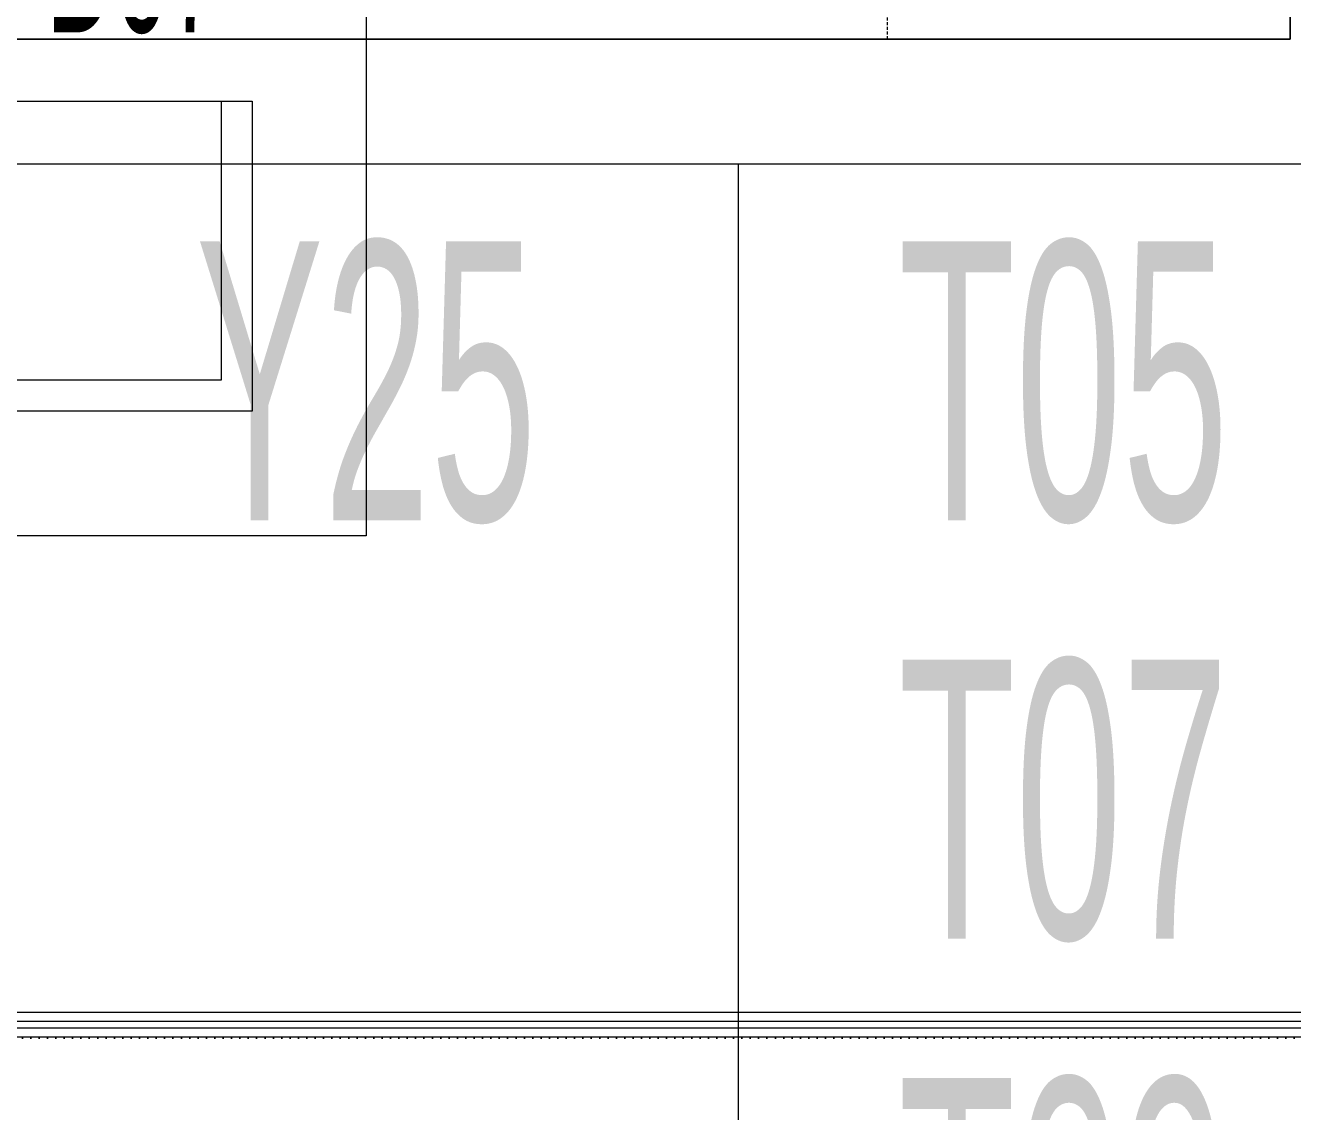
# Model space of a CAD drawing. Extents: x -9058 to 11890, y 0 to 8114.
# Drawn here: x 9611 to 9815.5, y 2309.3 to 2484.6 of the extents above; entities that cross this region are included whole.
import ezdxf
from ezdxf.enums import TextEntityAlignment as Align

# ---------------------------------------------------------------- set-up
doc = ezdxf.new("R2010")
doc.units = 0
doc.header["$LTSCALE"] = 10
doc.header["$MEASUREMENT"] = 0
doc.linetypes.add('DOT2', pattern=[0.125, 0, -0.125])
doc.linetypes.add('HIDDEN', pattern=[0.375, 0.25, -0.125])
doc.layers.get('0').update_dxf_attribs({"color": 9, "lineweight": 9})
for name, color, linetype, lineweight in [('05', 9, 'Continuous', 9), ('06D', 9, 'Continuous', 9), ('10', 9, 'Continuous', 9), ('15', 9, 'Continuous', 9), ('20', 9, 'DOT2', 9), ('21_mahal200', 9, 'Continuous', 9), ('21_mahal200 @ 10 (1)', 9, 'Continuous', 9), ('21_mahal200 @ 10 (2)', 9, 'Continuous', 9), ('21_mahal200 @ 20', 9, 'Continuous', 9)]:
    doc.layers.add(name, color=color, linetype=linetype, lineweight=lineweight)
doc.styles.add('Arial', font='arial.ttf', dxfattribs={"height": 2.5})
doc.styles.add('MuuM_TEXT-STANDART', font='ARIALN.TTF')

# ---------------------------------------------------------------- blocks, each defined once
blk = doc.blocks.new('*U748')
at = {"layer": '06D'}
for points in [[(-3.99, 673.03), (-3.99, 4.95)], [(0.01, 673.03), (0.01, 4.96)]]:
    blk.add_lwpolyline(points, dxfattribs=at)
at = {"layer": '15'}
for points in [[(-2.5, 676.03), (-2.5, 1.96)], [(-1.5, 1.96), (-1.5, 676.03)]]:
    blk.add_lwpolyline(points, dxfattribs=at)
blk = doc.blocks.new('p-mek')
at = {"color": 6}
blk.add_lwpolyline([(210.29, -281.08, -0.000027), (210.29, -1029.08, 0.400031)], format="xyb", dxfattribs=at)
blk = doc.blocks.new('p-porsche_mobilya')
for points in [[(0, 0), (0, 140), (65, 140), (65, 95)], [(0, 95), (235, 95), (235, 0), (0, 0)], [(172.5, -10), (172.5, -55), (217.5, -55), (217.5, -10)]]:
    blk.add_lwpolyline(points)
for points in [[(65, 95), (65, 140), (0, 140), (0, 0), (235, 0), (235, 95)], [(222.5, -60), (222.5, -10), (167.5, -10), (167.5, -60)]]:
    blk.add_lwpolyline(points, close=True)
at = {"layer": '20', "linetype": 'HIDDEN', "ltscale": 0.2}
blk.add_lwpolyline([(65, 95), (65, 0), (65, 0)], dxfattribs=at)
blk = doc.blocks.new('0a_roomno2')
blk.add_lwpolyline([(30, -16), (0, -16), (0, 0), (30, 0)], close=True)
for points in [[(0, -5), (30, -5)], [(18, -5), (18, -16)]]:
    blk.add_lwpolyline(points)
at = {"style": 'Arial'}
blk.add_attdef('ODANO', (0, 1.505), '', height=3, dxfattribs=at)
blk.add_attdef('MEKANADI', text='', height=3, dxfattribs=at).set_placement((0.525, -4.75), align=Align.BOTTOM_LEFT)
at = {"style": 'MuuM_TEXT-STANDART', "width": 0.6}
for tag, p in [('YER01', (15, -7)), ('TAVAN01', (20.625, -7)), ('DUVAR01', (26.25, -7)), ('YER02', (15, -10.375)), ('TAVAN02', (20.625, -10.375)), ('DUVAR02', (26.25, -10.375)), ('YER03', (15, -13.75)), ('TAVAN03', (20.625, -13.75)), ('DUVAR03', (26.25, -13.75))]:
    blk.add_attdef(tag, text='', height=2.25, dxfattribs=at).set_placement(p, align=Align.MIDDLE_CENTER)
at = {"style": 'MuuM_TEXT-STANDART'}
blk.add_attdef('M2', text='', height=2.25, dxfattribs=at).set_placement((1.323, -7.805), align=Align.MIDDLE_LEFT)
at = {"style": 'MuuM_TEXT-STANDART', "width": 0.6}
blk.add_attdef('TEMIZTAVANYUKSEKLIGI', text='', height=2.25, dxfattribs=at).set_placement((2.7, -13.162), align=Align.MIDDLE_LEFT)
blk = doc.blocks.new('*U1172')
at = {"layer": '21_mahal200 @ 10 (1)'}
ref = blk.add_blockref('0a_roomno2', (9366, 2562.2), dxfattribs=dict(at, xscale=10, yscale=10, zscale=10))
ref.add_attrib('DUVAR01', 'D07', dxfattribs={"layer": '0', "height": 22.5, "style": 'MuuM_TEXT-STANDART', "width": 0.6}).set_placement((9628.5, 2494.7), align=Align.MIDDLE_CENTER)
at = {"layer": '21_mahal200 @ 10 (2)'}
ref = blk.add_blockref('0a_roomno2', (9366, 2562.2), dxfattribs=dict(at, xscale=10, yscale=10, zscale=10))
ref.add_attrib('DUVAR01', 'D07', dxfattribs={"layer": '0', "height": 22.5, "style": 'MuuM_TEXT-STANDART', "width": 0.6}).set_placement((9628.5, 2494.7), align=Align.MIDDLE_CENTER)
at = {"layer": '21_mahal200 @ 20'}
ref = blk.add_blockref('0a_roomno2', (9366, 2562.2), dxfattribs=dict(at, xscale=20, yscale=20, zscale=20))
ref.add_attrib('YER01', 'Y25', dxfattribs={"layer": '0', "height": 45, "style": 'MuuM_TEXT-STANDART', "width": 0.6}).set_placement((9666, 2427.2), align=Align.MIDDLE_CENTER)
ref.add_attrib('TAVAN01', 'T05', dxfattribs={"layer": '0', "height": 45, "style": 'MuuM_TEXT-STANDART', "width": 0.6}).set_placement((9778.5, 2427.2), align=Align.MIDDLE_CENTER)
ref.add_attrib('TAVAN02', 'T07', dxfattribs={"layer": '0', "height": 45, "style": 'MuuM_TEXT-STANDART', "width": 0.6}).set_placement((9778.5, 2359.7), align=Align.MIDDLE_CENTER)
ref.add_attrib('TAVAN03', 'T09', dxfattribs={"layer": '0', "height": 45, "style": 'MuuM_TEXT-STANDART', "width": 0.6}).set_placement((9778.5, 2292.2), align=Align.MIDDLE_CENTER)

msp = doc.modelspace()

# ---------------------------------------------------------------- linework, layer by layer
at = {"layer": '20'}
msp.add_lwpolyline([(9827.86, 2321.12), (7716.92, 2321.12)], dxfattribs=at)

# ---------------------------------------------------------------- block references
at = {"layer": '05', "transparency": 33554610, "xscale": -1}
msp.add_blockref('p-porsche_mobilya', (9815.06, 2482.33), dxfattribs=at)
at = {"layer": '06D'}
msp.add_blockref('p-mek', (7675.06, 3723.87), dxfattribs=at)
at = {"layer": '10', "rotation": 90}
msp.add_blockref('*U748', (9833.06, 2325.32), dxfattribs=at)
at = {"layer": '21_mahal200', "color": 6}
msp.add_blockref('*U1172', (0, 0), dxfattribs=at)

doc.saveas('drawing.dxf')
